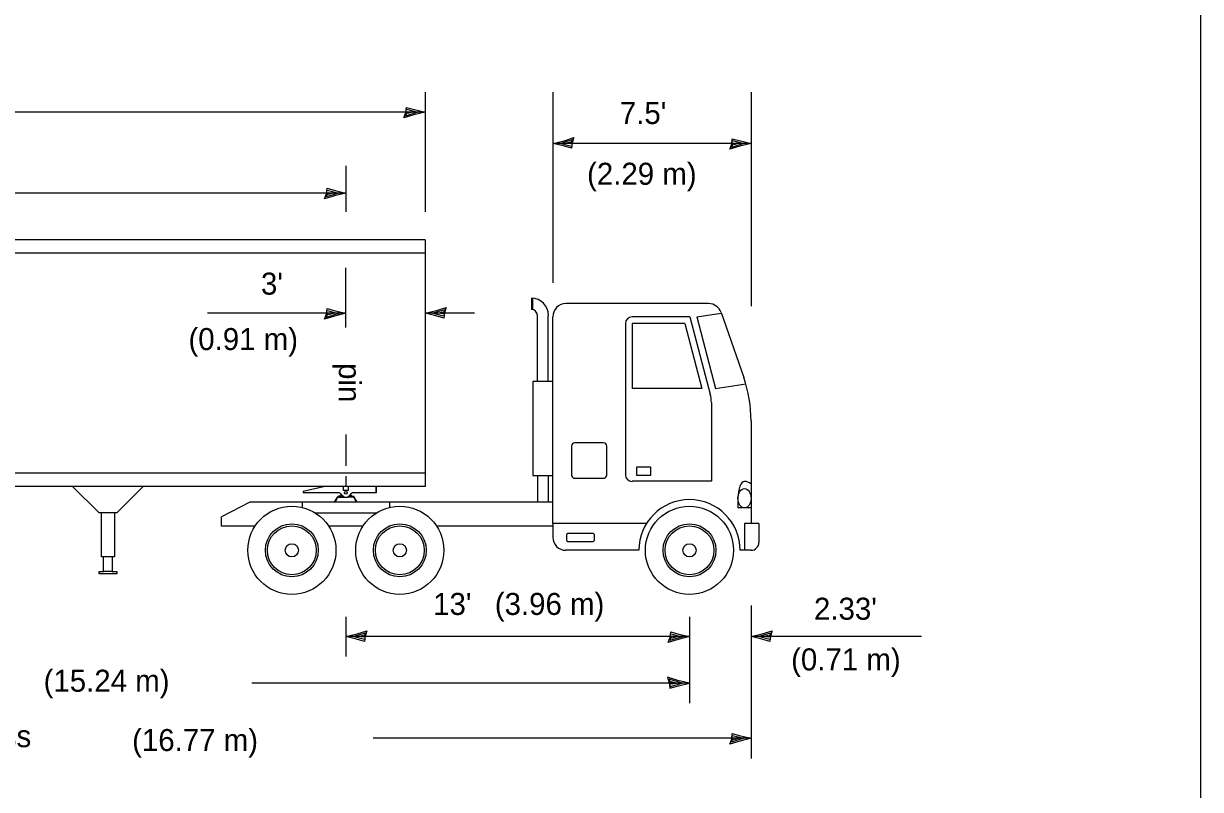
# Model space of a CAD drawing. Extents: x 2145173 to 2147094, y 2149363 to 2149822.
# Drawn here: x 2146916.12 to 2146965.05, y 2149621.57 to 2149653.42 of the extents above; entities that cross this region are included whole.
import ezdxf

# ---------------------------------------------------------------- set-up
doc = ezdxf.new("R2010")
doc.units = 0
for name, color, linetype in [('Design_EX_Roadway Dimensions', 7, 'Continuous'), ('Sheets_General Details', 7, 'Continuous'), ('Topo_Building', 7, 'Continuous')]:
    doc.layers.add(name, color=color, linetype=linetype)

msp = doc.modelspace()

# ---------------------------------------------------------------- linework, layer by layer
at = {"layer": 'Design_EX_Roadway Dimensions'}
for p, q in [((2146932.811, 2149650.567), (2146932.811, 2149645.591)), ((2146938.12, 2149650.567), (2146938.12, 2149642.644)), ((2146946.363, 2149650.567), (2146946.363, 2149641.665)), ((2146932.811, 2149649.743), (2146886.649, 2149649.743)), ((2146946.363, 2149648.439), (2146938.12, 2149648.439)), ((2146929.513, 2149647.505), (2146929.513, 2149645.593)), ((2146929.513, 2149646.376), (2146888.848, 2149646.376)), ((2146929.513, 2149640.785), (2146929.513, 2149643.263)), ((2146929.513, 2149641.373), (2146923.757, 2149641.373)), ((2146934.863, 2149641.373), (2146932.811, 2149641.373)), ((2146929.513, 2149636.331), (2146929.513, 2149635.031)), ((2146946.36, 2149629.227), (2146946.36, 2149622.858)), ((2146929.513, 2149628.752), (2146929.513, 2149627.104)), ((2146943.801, 2149628.752), (2146943.801, 2149625.158)), ((2146943.801, 2149627.928), (2146929.513, 2149627.928)), ((2146953.453, 2149627.928), (2146946.363, 2149627.928)), ((2146943.801, 2149625.988), (2146925.61, 2149625.988)), ((2146946.363, 2149623.703), (2146930.656, 2149623.703))]:
    msp.add_line(p, q, dxfattribs=at)
for points in [[(2146932.005, 2149649.722), (2146932.032, 2149649.937), (2146932.371, 2149649.842), (2146932.811, 2149649.743), (2146932.343, 2149649.625), (2146931.931, 2149649.498), (2146932.005, 2149649.722), (2146932.041, 2149649.863), (2146932.515, 2149649.741), (2146931.995, 2149649.578), (2146932.073, 2149649.76), (2146932.291, 2149649.735), (2146932.082, 2149649.678)], [(2146938.927, 2149648.459), (2146938.902, 2149648.242), (2146938.56, 2149648.336), (2146938.12, 2149648.439), (2146938.587, 2149648.551), (2146938.999, 2149648.682), (2146938.927, 2149648.459), (2146938.892, 2149648.316), (2146938.416, 2149648.439), (2146938.935, 2149648.604), (2146938.858, 2149648.418), (2146938.64, 2149648.443), (2146938.851, 2149648.501)], [(2146945.557, 2149648.416), (2146945.582, 2149648.633), (2146945.923, 2149648.541), (2146946.363, 2149648.439), (2146945.894, 2149648.324), (2146945.484, 2149648.194), (2146945.557, 2149648.416), (2146945.591, 2149648.561), (2146946.067, 2149648.439), (2146945.549, 2149648.274), (2146945.625, 2149648.458), (2146945.841, 2149648.432), (2146945.634, 2149648.376)], [(2146928.707, 2149646.355), (2146928.735, 2149646.573), (2146929.074, 2149646.478), (2146929.513, 2149646.376), (2146929.046, 2149646.261), (2146928.634, 2149646.133), (2146928.707, 2149646.355), (2146928.744, 2149646.501), (2146929.218, 2149646.376), (2146928.698, 2149646.213), (2146928.776, 2149646.399), (2146928.994, 2149646.371), (2146928.785, 2149646.315)], [(2146928.707, 2149641.35), (2146928.735, 2149641.568), (2146929.074, 2149641.474), (2146929.513, 2149641.373), (2146929.046, 2149641.257), (2146928.634, 2149641.128), (2146928.707, 2149641.35), (2146928.744, 2149641.494), (2146929.218, 2149641.371), (2146928.698, 2149641.206), (2146928.776, 2149641.391), (2146928.994, 2149641.364), (2146928.785, 2149641.307)], [(2146933.619, 2149641.395), (2146933.591, 2149641.177), (2146933.25, 2149641.272), (2146932.811, 2149641.373), (2146933.28, 2149641.487), (2146933.69, 2149641.617), (2146933.619, 2149641.395), (2146933.582, 2149641.249), (2146933.108, 2149641.373), (2146933.628, 2149641.536), (2146933.55, 2149641.35), (2146933.333, 2149641.378), (2146933.541, 2149641.435)], [(2146930.322, 2149627.949), (2146930.294, 2149627.733), (2146929.953, 2149627.826), (2146929.513, 2149627.928), (2146929.983, 2149628.044), (2146930.393, 2149628.173), (2146930.322, 2149627.949), (2146930.285, 2149627.807), (2146929.811, 2149627.93), (2146930.331, 2149628.093), (2146930.253, 2149627.909), (2146930.035, 2149627.934), (2146930.244, 2149627.991)], [(2146942.996, 2149627.909), (2146943.024, 2149628.125), (2146943.361, 2149628.029), (2146943.801, 2149627.928), (2146943.334, 2149627.811), (2146942.922, 2149627.685), (2146942.996, 2149627.909), (2146943.032, 2149628.048), (2146943.506, 2149627.926), (2146942.986, 2149627.763), (2146943.064, 2149627.949), (2146943.281, 2149627.921), (2146943.074, 2149627.864)], [(2146947.17, 2149627.949), (2146947.145, 2149627.733), (2146946.803, 2149627.826), (2146946.363, 2149627.928), (2146946.83, 2149628.044), (2146947.242, 2149628.173), (2146947.17, 2149627.949), (2146947.136, 2149627.807), (2146946.658, 2149627.93), (2146947.178, 2149628.093), (2146947.1, 2149627.909), (2146946.883, 2149627.934), (2146947.093, 2149627.991)], [(2146942.961, 2149626.009), (2146942.988, 2149625.784), (2146943.343, 2149625.882), (2146943.801, 2149625.988), (2146943.313, 2149626.108), (2146942.885, 2149626.242), (2146942.961, 2149626.009), (2146942.997, 2149625.861), (2146943.493, 2149625.989), (2146942.951, 2149626.159), (2146943.032, 2149625.967), (2146943.259, 2149625.994), (2146943.041, 2149626.054)], [(2146945.557, 2149623.682), (2146945.582, 2149623.897), (2146945.923, 2149623.804), (2146946.363, 2149623.703), (2146945.894, 2149623.587), (2146945.484, 2149623.458), (2146945.557, 2149623.682), (2146945.591, 2149623.823), (2146946.067, 2149623.701), (2146945.549, 2149623.538), (2146945.625, 2149623.722), (2146945.841, 2149623.697), (2146945.634, 2149623.64)]]:
    msp.add_lwpolyline(points, dxfattribs=at)
at = {"layer": 'Sheets_General Details'}
msp.add_lwpolyline([(2146770.424, 2149655.354), (2146965.046, 2149655.354), (2146965.046, 2149529.422), (2146770.424, 2149529.422)], close=True, dxfattribs=at)
at = {"layer": 'Topo_Building'}
for p, q in [((2146932.811, 2149644.434), (2146886.649, 2149644.434)), ((2146932.811, 2149644.434), (2146886.649, 2149644.434)), ((2146932.811, 2149644.434), (2146932.811, 2149634.174)), ((2146932.811, 2149644.434), (2146932.811, 2149634.174)), ((2146932.811, 2149643.88), (2146886.649, 2149643.88)), ((2146932.811, 2149643.88), (2146886.649, 2149643.88)), ((2146937.234, 2149642.005), (2146937.234, 2149641.534)), ((2146937.234, 2149642.005), (2146937.234, 2149641.534)), ((2146937.281, 2149642.001), (2146937.281, 2149641.529)), ((2146937.281, 2149642.001), (2146937.281, 2149641.529)), ((2146944.598, 2149641.776), (2146938.667, 2149641.776)), ((2146944.598, 2149641.776), (2146938.667, 2149641.776)), ((2146937.477, 2149638.545), (2146937.477, 2149641.288)), ((2146937.477, 2149638.545), (2146937.477, 2149641.288)), ((2146937.932, 2149638.545), (2146937.932, 2149641.288)), ((2146937.932, 2149638.545), (2146937.932, 2149641.288)), ((2146944.103, 2149641.226), (2146945.124, 2149641.378)), ((2146944.103, 2149641.226), (2146945.124, 2149641.378)), ((2146945.115, 2149641.407), (2146946.056, 2149638.706)), ((2146945.115, 2149641.407), (2146946.056, 2149638.706)), ((2146938.118, 2149632.638), (2146938.118, 2149641.226)), ((2146938.118, 2149632.638), (2146938.118, 2149641.226)), ((2146941.14, 2149640.952), (2146941.14, 2149634.66)), ((2146941.14, 2149640.952), (2146941.14, 2149634.66)), ((2146943.822, 2149641.226), (2146941.415, 2149641.226)), ((2146943.822, 2149641.226), (2146941.415, 2149641.226)), ((2146943.611, 2149640.952), (2146941.415, 2149640.952)), ((2146941.415, 2149640.952), (2146941.415, 2149638.25)), ((2146943.611, 2149640.952), (2146941.415, 2149640.952)), ((2146941.415, 2149640.952), (2146941.415, 2149638.25)), ((2146943.611, 2149640.952), (2146944.318, 2149638.25)), ((2146943.611, 2149640.952), (2146944.318, 2149638.25)), ((2146943.822, 2149641.226), (2146944.668, 2149638.014)), ((2146943.822, 2149641.226), (2146944.668, 2149638.014)), ((2146944.103, 2149641.226), (2146944.887, 2149638.25)), ((2146944.103, 2149641.226), (2146944.887, 2149638.25)), ((2146938.118, 2149638.545), (2146937.296, 2149638.545)), ((2146937.296, 2149638.545), (2146937.296, 2149634.623)), ((2146938.118, 2149638.545), (2146937.296, 2149638.545)), ((2146937.296, 2149638.545), (2146937.296, 2149634.623)), ((2146944.887, 2149638.25), (2146946.151, 2149638.44)), ((2146944.887, 2149638.25), (2146946.151, 2149638.44)), ((2146944.318, 2149638.25), (2146941.415, 2149638.25)), ((2146944.318, 2149638.25), (2146941.415, 2149638.25)), ((2146944.712, 2149637.664), (2146944.712, 2149634.387)), ((2146944.712, 2149637.664), (2146944.712, 2149634.387)), ((2146946.363, 2149636.897), (2146946.363, 2149634.268)), ((2146946.363, 2149636.897), (2146946.363, 2149634.268)), ((2146940.231, 2149635.981), (2146939.022, 2149635.981)), ((2146940.231, 2149635.981), (2146939.022, 2149635.981)), ((2146938.896, 2149635.848), (2146938.896, 2149634.648)), ((2146938.896, 2149635.848), (2146938.896, 2149634.648)), ((2146940.362, 2149634.648), (2146940.362, 2149635.848)), ((2146940.362, 2149634.648), (2146940.362, 2149635.848)), ((2146932.811, 2149634.728), (2146886.649, 2149634.728)), ((2146932.811, 2149634.728), (2146886.649, 2149634.728)), ((2146929.513, 2149634.598), (2146929.513, 2149634.174)), ((2146929.513, 2149634.598), (2146929.513, 2149634.174)), ((2146937.296, 2149634.623), (2146938.118, 2149634.623)), ((2146937.296, 2149634.623), (2146938.118, 2149634.623)), ((2146937.477, 2149634.623), (2146937.477, 2149633.519)), ((2146937.477, 2149634.623), (2146937.477, 2149633.519)), ((2146937.932, 2149634.623), (2146937.932, 2149633.519)), ((2146937.932, 2149634.623), (2146937.932, 2149633.519)), ((2146939.022, 2149634.515), (2146940.231, 2149634.515)), ((2146939.022, 2149634.515), (2146940.231, 2149634.515)), ((2146932.811, 2149634.174), (2146886.649, 2149634.174)), ((2146932.811, 2149634.174), (2146886.649, 2149634.174)), ((2146919.258, 2149633.08), (2146918.157, 2149634.174)), ((2146919.258, 2149633.08), (2146918.157, 2149634.174)), ((2146921.092, 2149634.174), (2146919.988, 2149633.08)), ((2146921.092, 2149634.174), (2146919.988, 2149633.08)), ((2146928.636, 2149634.174), (2146927.746, 2149633.959)), ((2146928.636, 2149634.174), (2146927.746, 2149633.959)), ((2146928.582, 2149634.161), (2146927.746, 2149633.959)), ((2146928.582, 2149634.161), (2146927.746, 2149633.959)), ((2146929.422, 2149634.012), (2146929.422, 2149634.174)), ((2146929.422, 2149634.012), (2146929.422, 2149634.174)), ((2146929.61, 2149634.012), (2146929.422, 2149634.012)), ((2146929.61, 2149634.012), (2146929.422, 2149634.012)), ((2146929.61, 2149634.174), (2146929.61, 2149634.012)), ((2146929.61, 2149634.174), (2146929.61, 2149634.012)), ((2146930.782, 2149633.909), (2146930.782, 2149634.161)), ((2146930.782, 2149634.161), (2146930.782, 2149633.909)), ((2146930.782, 2149633.909), (2146930.782, 2149634.161)), ((2146930.782, 2149634.161), (2146930.782, 2149633.909)), ((2146944.712, 2149634.387), (2146941.415, 2149634.387)), ((2146944.712, 2149634.387), (2146941.415, 2149634.387)), ((2146946.349, 2149634.281), (2146946.363, 2149634.268)), ((2146946.349, 2149634.281), (2146946.363, 2149634.268)), ((2146946.363, 2149634.268), (2146946.363, 2149633.682)), ((2146946.363, 2149634.268), (2146946.363, 2149633.682)), ((2146925.524, 2149633.519), (2146924.341, 2149632.907)), ((2146925.524, 2149633.519), (2146924.341, 2149632.907)), ((2146938.118, 2149633.519), (2146925.524, 2149633.519)), ((2146938.118, 2149633.519), (2146925.524, 2149633.519)), ((2146927.698, 2149633.519), (2146927.698, 2149633.3)), ((2146927.698, 2149633.519), (2146927.698, 2149633.3)), ((2146929.193, 2149633.909), (2146927.746, 2149633.909)), ((2146929.193, 2149633.909), (2146927.746, 2149633.909)), ((2146929.042, 2149633.519), (2146929.17, 2149633.735)), ((2146929.042, 2149633.519), (2146929.17, 2149633.735)), ((2146929.072, 2149633.519), (2146929.186, 2149633.726)), ((2146929.072, 2149633.519), (2146929.186, 2149633.726)), ((2146929.209, 2149633.762), (2146929.406, 2149633.762)), ((2146929.209, 2149633.762), (2146929.406, 2149633.762)), ((2146929.209, 2149633.735), (2146929.454, 2149633.735)), ((2146929.209, 2149633.735), (2146929.454, 2149633.735)), ((2146929.337, 2149633.841), (2146929.232, 2149633.762)), ((2146929.337, 2149633.841), (2146929.232, 2149633.762)), ((2146929.349, 2149633.762), (2146929.362, 2149633.806)), ((2146929.349, 2149633.762), (2146929.362, 2149633.806)), ((2146929.825, 2149633.735), (2146929.578, 2149633.735)), ((2146929.825, 2149633.735), (2146929.578, 2149633.735)), ((2146929.825, 2149633.762), (2146929.623, 2149633.762)), ((2146929.825, 2149633.762), (2146929.623, 2149633.762)), ((2146929.683, 2149633.762), (2146929.669, 2149633.806)), ((2146929.683, 2149633.762), (2146929.669, 2149633.806)), ((2146929.694, 2149633.841), (2146929.8, 2149633.762)), ((2146929.694, 2149633.841), (2146929.8, 2149633.762)), ((2146930.782, 2149633.909), (2146929.839, 2149633.909)), ((2146930.782, 2149633.909), (2146929.839, 2149633.909)), ((2146930.782, 2149633.909), (2146929.839, 2149633.909)), ((2146930.782, 2149633.909), (2146929.839, 2149633.909)), ((2146929.96, 2149633.519), (2146929.843, 2149633.726)), ((2146929.96, 2149633.519), (2146929.843, 2149633.726)), ((2146929.99, 2149633.519), (2146929.864, 2149633.735)), ((2146929.99, 2149633.519), (2146929.864, 2149633.735)), ((2146931.331, 2149633.519), (2146931.331, 2149633.3)), ((2146931.331, 2149633.519), (2146931.331, 2149633.3)), ((2146945.811, 2149633.682), (2146945.811, 2149633.279)), ((2146945.811, 2149633.682), (2146945.811, 2149633.279)), ((2146946.363, 2149633.682), (2146946.363, 2149633.279)), ((2146946.363, 2149633.682), (2146946.363, 2149633.279)), ((2146919.988, 2149633.08), (2146919.258, 2149633.08)), ((2146919.988, 2149633.08), (2146919.258, 2149633.08)), ((2146919.35, 2149631.246), (2146919.35, 2149633.08)), ((2146919.35, 2149631.246), (2146919.35, 2149633.08)), ((2146919.896, 2149633.08), (2146919.896, 2149631.246)), ((2146919.896, 2149633.08), (2146919.896, 2149631.246)), ((2146928.236, 2149633.075), (2146930.796, 2149633.075)), ((2146928.236, 2149633.075), (2146930.796, 2149633.075)), ((2146946.363, 2149633.279), (2146945.811, 2149633.279)), ((2146946.363, 2149633.279), (2146945.811, 2149633.279)), ((2146946.363, 2149633.279), (2146946.363, 2149632.638)), ((2146946.363, 2149633.279), (2146946.363, 2149632.638)), ((2146924.341, 2149632.517), (2146924.341, 2149632.907)), ((2146924.341, 2149632.517), (2146924.341, 2149632.907)), ((2146925.735, 2149632.517), (2146924.341, 2149632.517)), ((2146925.735, 2149632.517), (2146924.341, 2149632.517)), ((2146925.735, 2149632.517), (2146924.341, 2149632.517)), ((2146925.735, 2149632.517), (2146924.341, 2149632.517)), ((2146930.223, 2149632.517), (2146928.806, 2149632.517)), ((2146930.223, 2149632.517), (2146928.806, 2149632.517)), ((2146938.118, 2149632.517), (2146933.294, 2149632.517)), ((2146938.118, 2149632.517), (2146933.294, 2149632.517)), ((2146942.032, 2149632.638), (2146938.118, 2149632.638)), ((2146938.118, 2149632.638), (2146938.118, 2149632.07)), ((2146942.032, 2149632.638), (2146938.118, 2149632.638)), ((2146938.118, 2149632.638), (2146938.118, 2149632.07)), ((2146946.086, 2149632.638), (2146946.086, 2149631.521)), ((2146946.69, 2149632.638), (2146946.086, 2149632.638)), ((2146946.086, 2149632.638), (2146946.086, 2149631.521)), ((2146946.69, 2149632.638), (2146946.086, 2149632.638)), ((2146946.69, 2149632.638), (2146946.69, 2149631.85)), ((2146946.69, 2149632.638), (2146946.69, 2149631.85)), ((2146938.695, 2149632.171), (2146938.695, 2149631.933)), ((2146938.695, 2149632.171), (2146938.695, 2149631.933)), ((2146939.799, 2149632.212), (2146938.737, 2149632.212)), ((2146939.799, 2149632.212), (2146938.737, 2149632.212)), ((2146939.84, 2149632.171), (2146939.84, 2149631.933)), ((2146939.84, 2149632.171), (2146939.84, 2149631.933)), ((2146941.694, 2149631.521), (2146938.667, 2149631.521)), ((2146941.694, 2149631.521), (2146938.667, 2149631.521)), ((2146938.737, 2149631.89), (2146939.799, 2149631.89)), ((2146938.737, 2149631.89), (2146939.799, 2149631.89)), ((2146946.086, 2149631.521), (2146945.91, 2149631.521)), ((2146946.086, 2149631.521), (2146945.91, 2149631.521)), ((2146946.361, 2149631.521), (2146946.086, 2149631.521)), ((2146946.361, 2149631.521), (2146946.086, 2149631.521)), ((2146919.896, 2149631.246), (2146919.35, 2149631.246)), ((2146919.896, 2149631.246), (2146919.35, 2149631.246)), ((2146919.441, 2149630.632), (2146919.441, 2149631.246)), ((2146919.441, 2149630.632), (2146919.441, 2149631.246)), ((2146919.805, 2149631.246), (2146919.805, 2149630.632)), ((2146919.805, 2149631.246), (2146919.805, 2149630.632)), ((2146919.258, 2149630.543), (2146919.258, 2149630.632)), ((2146919.258, 2149630.632), (2146919.441, 2149630.632)), ((2146919.258, 2149630.543), (2146919.258, 2149630.632)), ((2146919.258, 2149630.632), (2146919.441, 2149630.632)), ((2146919.988, 2149630.543), (2146919.258, 2149630.543)), ((2146919.988, 2149630.543), (2146919.258, 2149630.543)), ((2146919.805, 2149630.632), (2146919.441, 2149630.632)), ((2146919.805, 2149630.632), (2146919.441, 2149630.632)), ((2146919.805, 2149630.632), (2146919.988, 2149630.632)), ((2146919.805, 2149630.632), (2146919.988, 2149630.632)), ((2146919.988, 2149630.632), (2146919.988, 2149630.543)), ((2146919.988, 2149630.632), (2146919.988, 2149630.543))]:
    msp.add_line(p, q, dxfattribs=at)
msp.add_lwpolyline([(2146942.197, 2149634.98), (2146941.605, 2149634.98), (2146941.605, 2149634.641), (2146942.197, 2149634.641)], close=True, dxfattribs=at)
msp.add_lwpolyline([(2146942.197, 2149634.98), (2146941.605, 2149634.98), (2146941.605, 2149634.641), (2146942.197, 2149634.641)], close=True, dxfattribs=at)
for centre, radius in [((2146929.516, 2149633.912), 0.055), ((2146929.516, 2149633.912), 0.055), ((2146927.271, 2149631.518), 1.832), ((2146927.271, 2149631.518), 1.832), ((2146931.759, 2149631.518), 1.832), ((2146931.759, 2149631.518), 1.832), ((2146943.802, 2149631.518), 1.832), ((2146943.802, 2149631.518), 1.832), ((2146927.271, 2149631.518), 1.099), ((2146927.271, 2149631.518), 1.099), ((2146927.271, 2149631.518), 1.017), ((2146927.271, 2149631.518), 1.017), ((2146931.759, 2149631.518), 1.099), ((2146931.759, 2149631.518), 1.099), ((2146931.759, 2149631.518), 1.017), ((2146931.759, 2149631.518), 1.017), ((2146943.802, 2149631.518), 1.099), ((2146943.802, 2149631.518), 1.099), ((2146943.802, 2149631.518), 1.017), ((2146943.802, 2149631.518), 1.017), ((2146927.271, 2149631.518), 0.275), ((2146927.271, 2149631.518), 0.275), ((2146931.759, 2149631.518), 0.275), ((2146931.759, 2149631.518), 0.275), ((2146943.802, 2149631.518), 0.275), ((2146943.802, 2149631.518), 0.275)]:
    msp.add_circle(centre, radius, dxfattribs=at)
for centre, radius, start, end in [((2146927.774, 2149633.934), 0.0385, 136.6415, 221.4965), ((2146927.774, 2149633.934), 0.0385, 136.6415, 221.4965), ((2146929.208, 2149633.713), 0.0473, 90, 149.7436), ((2146929.208, 2149633.713), 0.0473, 90, 149.7436), ((2146929.208, 2149633.713), 0.0231, 90, 149.7436), ((2146929.208, 2149633.713), 0.0231, 90, 149.7436), ((2146929.194, 2149633.722), 0.187, 30.5855, 90), ((2146929.194, 2149633.722), 0.187, 30.5855, 90), ((2146929.516, 2149633.912), 0.187, 210.7903, 270), ((2146929.516, 2149633.912), 0.187, 210.7903, 270), ((2146929.516, 2149633.912), 0.187, 270, 329.2097), ((2146929.516, 2149633.912), 0.187, 270, 329.2097), ((2146929.837, 2149633.722), 0.187, 90, 149.4145), ((2146929.837, 2149633.722), 0.187, 90, 149.4145), ((2146929.823, 2149633.713), 0.0473, 30.2564, 90), ((2146929.823, 2149633.713), 0.0473, 30.2564, 90), ((2146929.823, 2149633.713), 0.0231, 30.2564, 90), ((2146929.823, 2149633.713), 0.0231, 30.2564, 90), ((2146943.802, 2149631.518), 2.107, 0.0598, 179.9402), ((2146943.802, 2149631.518), 2.107, 0.0598, 179.9402)]:
    msp.add_arc(centre, radius, start, end, dxfattribs=at)
for centre, major_axis, ratio, start_param, end_param in [((2146937.236, 2149641.288), (0, 0.714), 0.9779, 4.712389, 6.283185), ((2146937.236, 2149641.288), (0, 0.714), 0.9779, 4.712389, 6.283185), ((2146938.668, 2149641.227), (-0.55, 0), 0.999996, 4.712389, 6.283185), ((2146938.668, 2149641.227), (-0.55, 0), 0.999996, 4.712389, 6.283185), ((2146944.598, 2149641.227), (-0.55, 0), 0.999996, 3.47703, 4.712389), ((2146944.598, 2149641.227), (-0.55, 0), 0.999996, 3.47703, 4.712389), ((2146937.236, 2149641.288), (0, 0.246), 0.9779, 4.712389, 6.283185), ((2146937.236, 2149641.288), (0, 0.246), 0.9779, 4.712389, 6.283185), ((2146941.415, 2149640.952), (-0.275, 0), 0.999996, 4.712389, 6.283185), ((2146941.415, 2149640.952), (-0.275, 0), 0.999996, 4.712389, 6.283185), ((2146940.868, 2149636.897), (5.495, 0), 0.999996, 0, 0.335438), ((2146940.868, 2149636.897), (5.495, 0), 0.999996, 0, 0.335438), ((2146943.339, 2149637.664), (1.374, 0), 0.999996, 0, 0.256151), ((2146943.339, 2149637.664), (1.374, 0), 0.999996, 0, 0.256151), ((2146939.024, 2149635.849), (0, 0.132), 0.977904, 0, 1.570796), ((2146939.024, 2149635.849), (0, 0.132), 0.977904, 0, 1.570796), ((2146940.234, 2149635.849), (0, 0.132), 0.977904, 4.712389, 6.283185), ((2146940.234, 2149635.849), (0, 0.132), 0.977904, 4.712389, 6.283185), ((2146939.024, 2149634.647), (0, -0.132), 0.977904, 4.712389, 6.283185), ((2146939.024, 2149634.647), (0, -0.132), 0.977904, 4.712389, 6.283185), ((2146940.234, 2149634.647), (0, 0.132), 0.977904, 3.141593, 4.712389), ((2146940.234, 2149634.647), (0, 0.132), 0.977904, 3.141593, 4.712389), ((2146941.415, 2149634.66), (-0.275, 0), 0.999996, 0, 1.570796), ((2146941.415, 2149634.66), (-0.275, 0), 0.999996, 0, 1.570796), ((2146946.088, 2149633.681), (0, -0.705), 0.388457, 3.141593, 4.712389), ((2146946.088, 2149633.681), (0, -0.705), 0.388457, 3.141593, 4.712389), ((2146946.091, 2149634.012), (0.374, 0), 0.999996, 0.802959, 1.570796), ((2146946.091, 2149634.012), (0.374, 0), 0.999996, 0.802959, 1.570796), ((2146938.668, 2149632.07), (0.55, 0), 0.999996, 3.141593, 4.712389), ((2146938.668, 2149632.07), (0.55, 0), 0.999996, 3.141593, 4.712389), ((2146938.737, 2149632.171), (0, 0.0412), 0.977904, 0, 1.570796), ((2146938.737, 2149632.171), (0, 0.0412), 0.977904, 0, 1.570796), ((2146939.801, 2149632.171), (0, 0.0412), 0.977904, 4.712389, 6.283185), ((2146939.801, 2149632.171), (0, 0.0412), 0.977904, 4.712389, 6.283185), ((2146938.737, 2149631.933), (0, -0.0412), 0.977904, 4.712389, 6.283185), ((2146938.737, 2149631.933), (0, -0.0412), 0.977904, 4.712389, 6.283185), ((2146939.801, 2149631.933), (0, 0.0412), 0.977904, 3.141593, 4.712389), ((2146939.801, 2149631.933), (0, 0.0412), 0.977904, 3.141593, 4.712389), ((2146946.361, 2149631.849), (0.33, 0), 0.999996, 4.712389, 6.283185), ((2146946.361, 2149631.849), (0.33, 0), 0.999996, 4.712389, 6.283185)]:
    msp.add_ellipse(centre, major_axis=major_axis, ratio=ratio, start_param=start_param, end_param=end_param, dxfattribs=at)
msp.add_ellipse((2146946.088, 2149633.681), major_axis=(0, 0.402), ratio=0.68033, dxfattribs=at)
msp.add_ellipse((2146946.088, 2149633.681), major_axis=(0, 0.402), ratio=0.68033, dxfattribs=at)

# ---------------------------------------------------------------- texts
at = {"layer": 'Design_EX_Roadway Dimensions'}
for s, height, p in [("7.5'", 0.9148, (2146940.906, 2149649.246)), ('(2.29 m)', 0.9147, (2146939.544, 2149646.719)), ("3'", 0.9148, (2146925.986, 2149642.151)), ('(0.91 m)', 0.9147, (2146922.972, 2149639.845)), ("13'", 0.9148, (2146933.144, 2149628.831)), ('(3.96 m)', 0.9147, (2146935.708, 2149628.831)), ("2.33'", 0.9148, (2146948.978, 2149628.633)), ('(0.71 m)', 0.9147, (2146948.028, 2149626.525)), ('(15.24 m)', 0.9147, (2146916.95, 2149625.638)), ("55' or less", 0.91476, (2146910.899, 2149623.333)), ('(16.77 m)', 0.9147, (2146920.63, 2149623.172))]:
    msp.add_text(s, height=height, dxfattribs=at).set_placement(p)
msp.add_text('pin', height=0.9148, rotation=270, dxfattribs=at).set_placement((2146929.223, 2149639.303))

doc.saveas('drawing.dxf')
